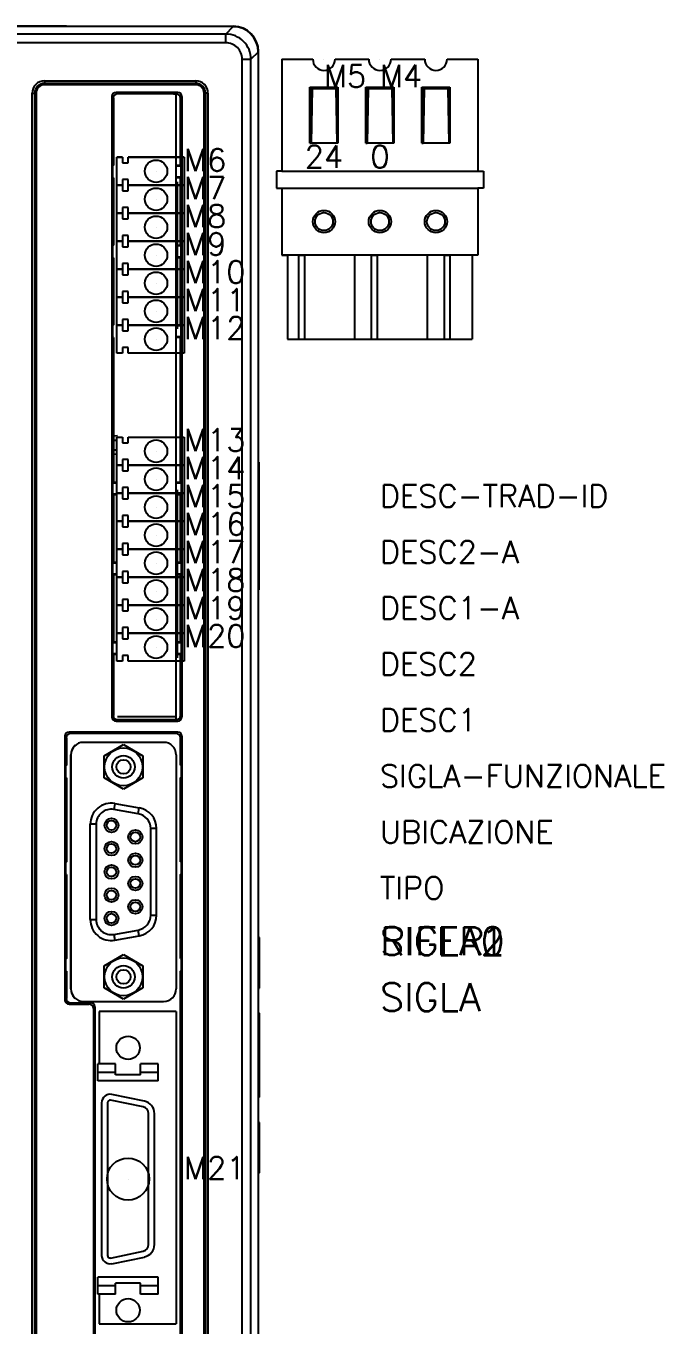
# Model space of a CAD drawing. Extents: x -25 to 130, y -65 to 185.
# Drawn here: x 73.4 to 130.4, y 69.4 to 185.5 of the extents above; entities that cross this region are included whole.
import ezdxf

# ---------------------------------------------------------------- set-up
doc = ezdxf.new("R2010")
doc.units = 0
doc.header["$LTSCALE"] = 4
doc.layers.get('0').update_dxf_attribs({"linetype": 'CONTINUOUS'})
doc.layers.add('02___PRT_ALL_AXES', color=7, linetype='CONTINUOUS')
doc.styles.get("Standard").update_dxf_attribs({"font": 'romans.shx'})

msp = doc.modelspace()

# ---------------------------------------------------------------- linework, layer by layer
at = {"color": 7, "linetype": 'Continuous'}
for p, q in [((5.66, 185.44), (91.91, 185.44)), ((91.89, 185.41), (25.79, 185.41)), ((65.59, 185.47), (76.99, 185.47)), ((91.23, 184.75), (70.05, 184.75)), ((91.23, 184.75), (91.89, 185.41)), ((91.23, 183.97), (91.23, 184.75)), ((91.23, 183.97), (69.93, 183.97)), ((92.69, 4.62), (92.69, 182.5)), ((92.69, 182.5), (93.47, 182.5)), ((93.47, 182.5), (94.14, 183.16)), ((93.47, 4.62), (93.47, 182.5)), ((94.14, 3.96), (94.14, 183.16)), ((94.16, 3.94), (94.16, 183.19)), ((75.04, 180.57), (75.04, 180.22)), ((75.04, 180.57), (88.54, 180.57)), ((75.04, 180.35), (88.54, 180.35)), ((88.54, 180.22), (75.04, 180.22)), ((88.54, 180.57), (88.54, 180.22)), ((73.93, 7.19), (73.93, 179.47)), ((73.93, 179.47), (74.29, 179.47)), ((74.16, 7.19), (74.16, 179.47)), ((74.29, 179.47), (74.29, 7.19)), ((81.06, 179.17), (81.06, 123.77)), ((81.06, 179.17), (81.19, 179.03)), ((81.19, 179.03), (81.19, 173.03)), ((81.43, 179.54), (81.56, 179.41)), ((86.95, 179.54), (81.43, 179.54)), ((86.81, 179.41), (81.56, 179.41)), ((86.95, 179.54), (86.81, 179.41)), ((86.81, 123.53), (86.81, 179.41)), ((87.32, 179.17), (87.19, 179.03)), ((87.19, 173.03), (87.19, 179.03)), ((87.32, 123.77), (87.32, 179.17)), ((89.29, 7.19), (89.29, 179.47)), ((89.64, 179.47), (89.29, 179.47)), ((89.42, 179.47), (89.42, 7.19)), ((89.64, 179.47), (89.64, 7.19)), ((81.19, 173.03), (81.14, 172.98)), ((81.14, 171.96), (81.14, 172.98)), ((86.81, 173.03), (87.19, 173.03)), ((86.81, 172.98), (87.24, 172.98)), ((87.19, 173.03), (87.24, 172.98)), ((87.24, 171.96), (87.24, 172.98)), ((81.19, 171.91), (81.14, 171.96)), ((81.19, 171.91), (81.19, 165.91)), ((87.24, 171.96), (86.81, 171.96)), ((87.19, 171.91), (86.81, 171.91)), ((87.19, 171.91), (87.24, 171.96)), ((87.19, 165.91), (87.19, 171.91)), ((81.19, 165.91), (81.14, 165.86)), ((81.14, 164.83), (81.14, 165.86)), ((86.81, 165.91), (87.19, 165.91)), ((86.81, 165.86), (87.24, 165.86)), ((87.19, 165.91), (87.24, 165.86)), ((87.24, 164.83), (87.24, 165.86)), ((81.19, 164.78), (81.14, 164.83)), ((81.19, 164.78), (81.19, 158.78)), ((87.24, 164.83), (86.81, 164.83)), ((87.19, 164.78), (86.81, 164.78)), ((87.19, 164.78), (87.24, 164.83)), ((87.19, 158.78), (87.19, 164.78)), ((81.19, 158.78), (81.14, 158.73)), ((81.14, 157.71), (81.14, 158.73)), ((86.81, 158.78), (87.19, 158.78)), ((86.81, 158.73), (87.24, 158.73)), ((87.19, 158.78), (87.24, 158.73)), ((87.24, 157.71), (87.24, 158.73)), ((81.19, 157.66), (81.14, 157.71)), ((81.19, 157.66), (81.19, 144.72)), ((87.24, 157.71), (86.81, 157.71)), ((87.19, 157.66), (86.81, 157.66)), ((87.19, 157.66), (87.24, 157.71)), ((87.19, 144.72), (87.19, 157.66)), ((81.56, 148.86), (81.19, 148.85)), ((81.19, 148.48), (81.56, 148.48)), ((81.19, 147.62), (81.56, 147.62)), ((81.19, 147.25), (81.56, 147.24)), ((94.19, 146.51), (94.19, 135.11)), ((81.19, 144.72), (81.14, 144.67)), ((81.14, 143.65), (81.14, 144.67)), ((81.14, 144.67), (81.56, 144.67)), ((81.19, 144.72), (81.56, 144.72)), ((86.81, 144.72), (87.19, 144.72)), ((86.81, 144.66), (87.24, 144.67)), ((87.19, 144.72), (87.24, 144.67)), ((87.24, 144.67), (87.24, 143.65)), ((81.56, 143.65), (81.14, 143.65)), ((81.19, 143.59), (81.14, 143.65)), ((81.19, 143.59), (81.19, 137.59)), ((81.56, 143.59), (81.19, 143.59)), ((87.24, 143.65), (86.81, 143.65)), ((87.19, 143.59), (86.81, 143.59)), ((87.19, 143.59), (87.24, 143.65)), ((87.19, 137.59), (87.19, 143.59)), ((81.19, 137.59), (81.14, 137.54)), ((81.14, 136.52), (81.14, 137.54)), ((81.14, 137.54), (81.56, 137.54)), ((81.19, 137.59), (81.56, 137.59)), ((86.81, 137.59), (87.19, 137.59)), ((86.81, 137.54), (87.24, 137.54)), ((87.19, 137.59), (87.24, 137.54)), ((87.24, 137.54), (87.24, 136.52)), ((81.56, 136.52), (81.14, 136.52)), ((81.19, 136.47), (81.14, 136.52)), ((81.19, 136.47), (81.19, 130.47)), ((81.56, 136.47), (81.19, 136.47)), ((87.24, 136.52), (86.81, 136.53)), ((87.19, 136.47), (86.81, 136.47)), ((87.19, 136.47), (87.24, 136.52)), ((87.19, 130.47), (87.19, 136.47)), ((81.19, 130.47), (81.14, 130.42)), ((81.14, 129.4), (81.14, 130.42)), ((81.14, 130.42), (81.56, 130.42)), ((81.19, 130.47), (81.56, 130.47)), ((86.81, 130.47), (87.19, 130.47)), ((86.81, 130.41), (87.24, 130.42)), ((87.19, 130.47), (87.24, 130.42)), ((87.24, 130.42), (87.24, 129.4)), ((81.56, 129.4), (81.14, 129.4)), ((81.19, 129.34), (81.14, 129.4)), ((81.19, 129.34), (81.19, 123.91)), ((81.56, 129.34), (81.19, 129.34)), ((87.24, 129.4), (86.81, 129.4)), ((87.19, 129.34), (86.81, 129.34)), ((87.19, 129.34), (87.24, 129.4)), ((87.19, 123.91), (87.19, 129.34)), ((81.06, 123.77), (81.19, 123.91)), ((81.43, 123.4), (81.56, 123.53)), ((81.43, 123.4), (86.95, 123.4)), ((86.81, 123.79), (81.56, 123.79)), ((81.56, 123.53), (86.81, 123.53)), ((86.95, 123.4), (86.81, 123.53)), ((87.32, 123.77), (87.19, 123.91)), ((76.86, 122.05), (76.86, 98.48)), ((76.86, 122.05), (76.99, 121.91)), ((76.99, 121.91), (76.99, 119.45)), ((86.95, 122.42), (77.23, 122.42)), ((77.23, 122.42), (77.36, 122.29)), ((86.81, 122.29), (77.36, 122.29)), ((86.95, 122.42), (86.81, 122.29)), ((87.32, 122.05), (87.19, 121.91)), ((87.19, 119.45), (87.19, 121.91)), ((87.32, 19.41), (87.32, 122.05)), ((85.68, 121.5), (78.51, 121.5)), ((80.37, 120.3), (82.09, 121.3)), ((82.09, 121.3), (83.81, 120.3)), ((77.38, 99.49), (77.38, 120.38)), ((77.39, 120.38), (77.39, 99.48)), ((80.37, 118.32), (80.37, 120.3)), ((83.81, 120.3), (83.81, 118.32)), ((86.8, 120.38), (86.8, 99.49)), ((76.99, 119.45), (76.94, 119.4)), ((76.94, 118.38), (76.94, 119.4)), ((87.19, 119.45), (87.24, 119.4)), ((87.24, 119.4), (87.24, 118.38)), ((76.99, 118.33), (76.94, 118.38)), ((76.99, 118.33), (76.99, 110.83)), ((82.09, 117.32), (80.37, 118.32)), ((83.81, 118.32), (82.09, 117.32)), ((87.19, 118.33), (87.24, 118.38)), ((87.19, 110.83), (87.19, 118.33)), ((81.33, 116.03), (81.23, 115.51)), ((83.41, 115.13), (81.23, 115.51)), ((81.33, 116.03), (83.5, 115.64)), ((83.41, 115.13), (83.5, 115.64)), ((79.65, 114.18), (79.12, 114.18)), ((79.12, 105.68), (79.12, 114.18)), ((79.65, 114.18), (79.65, 105.68)), ((85.05, 113.8), (84.52, 113.8)), ((84.52, 106.07), (84.52, 113.8)), ((85.05, 106.07), (85.05, 113.8)), ((76.99, 110.83), (76.94, 110.78)), ((76.94, 109.75), (76.94, 110.78)), ((87.19, 110.83), (87.24, 110.78)), ((87.24, 110.78), (87.24, 109.75)), ((76.99, 109.7), (76.94, 109.75)), ((76.99, 109.7), (76.99, 102.2)), ((87.19, 109.7), (87.24, 109.75)), ((87.19, 102.2), (87.19, 109.7)), ((79.12, 105.68), (79.65, 105.68)), ((84.52, 106.07), (85.05, 106.07)), ((81.23, 104.35), (83.41, 104.74)), ((83.5, 104.22), (83.41, 104.74)), ((81.23, 104.35), (81.33, 103.84)), ((81.33, 103.84), (83.5, 104.22)), ((94.16, 104.06), (94.24, 104.06)), ((94.24, 99.56), (94.24, 104.06)), ((76.99, 102.2), (76.94, 102.15)), ((80.37, 101.55), (82.09, 102.55)), ((82.09, 102.55), (83.81, 101.55)), ((87.19, 102.2), (87.24, 102.15)), ((76.94, 101.13), (76.94, 102.15)), ((76.99, 101.08), (76.94, 101.13)), ((76.99, 101.08), (76.99, 98.62)), ((80.37, 99.57), (80.37, 101.55)), ((83.81, 101.55), (83.81, 99.57)), ((87.19, 101.08), (87.24, 101.13)), ((87.19, 19.54), (87.19, 101.08)), ((87.24, 102.15), (87.24, 101.13)), ((82.09, 98.57), (80.37, 99.57)), ((83.81, 99.57), (82.09, 98.57)), ((94.16, 99.56), (94.24, 99.56)), ((76.86, 98.48), (76.99, 98.62)), ((77.23, 98.11), (77.36, 98.24)), ((77.23, 98.11), (79.03, 98.11)), ((77.36, 98.24), (79.16, 98.24)), ((78.51, 98.36), (85.68, 98.36)), ((79.16, 98.24), (79.03, 98.11)), ((79.54, 97.87), (79.41, 97.74)), ((79.41, 97.74), (79.41, 44.91)), ((79.54, 97.87), (79.54, 44.78)), ((86.81, 97.46), (79.91, 97.46)), ((79.91, 97.46), (79.91, 92.78)), ((79.8, 91.28), (79.8, 92.78)), ((81.38, 92.78), (79.8, 92.78)), ((81.38, 92.03), (79.8, 92.03)), ((81.38, 91.8), (81.38, 92.78)), ((83.62, 91.8), (81.38, 91.8)), ((83.62, 91.8), (83.62, 92.78)), ((85.2, 92.78), (83.62, 92.78)), ((85.2, 92.03), (83.62, 92.03)), ((85.2, 91.28), (85.2, 92.78)), ((85.2, 91.28), (79.8, 91.28)), ((83.86, 88.94), (80.93, 89.55)), ((83.96, 89.46), (81.04, 90.06)), ((80.14, 89.32), (80.14, 75.68)), ((80.66, 89.32), (80.66, 75.68)), ((84.34, 76.65), (84.34, 88.35)), ((84.86, 76.65), (84.86, 88.35)), ((94.16, 87.56), (94.24, 87.56)), ((94.24, 83.06), (94.24, 87.56)), ((94.16, 83.06), (94.24, 83.06)), ((80.93, 75.45), (83.86, 76.06)), ((81.04, 74.94), (83.96, 75.54)), ((79.8, 72.23), (79.8, 73.73)), ((85.2, 73.73), (79.8, 73.73)), ((81.38, 72.23), (81.38, 73.2)), ((83.62, 73.2), (81.38, 73.2)), ((83.62, 72.23), (83.62, 73.2)), ((85.2, 72.23), (85.2, 73.73)), ((81.38, 72.98), (79.8, 72.98)), ((81.38, 72.23), (79.8, 72.23)), ((79.91, 72.23), (79.91, 69.56)), ((85.2, 72.98), (83.62, 72.98)), ((85.2, 72.23), (83.62, 72.23)), ((79.91, 69.56), (86.81, 69.56))]:
    msp.add_line(p, q, dxfattribs=at)
for p, q in [((96.25, 182.5), (96.25, 172.5)), ((96.25, 182.5), (99, 182.5)), ((101, 182.5), (104, 182.5)), ((106, 182.5), (109, 182.5)), ((111, 182.5), (113.75, 182.5)), ((113.75, 182.5), (113.75, 172.5)), ((98.75, 180), (101.25, 180)), ((98.75, 175), (98.75, 180)), ((101.25, 180), (101.25, 175)), ((103.75, 175), (103.75, 180)), ((103.75, 180), (106.25, 180)), ((103.75, 180), (106.25, 180)), ((103.75, 175), (103.75, 180)), ((106.25, 180), (106.25, 175)), ((106.25, 180), (106.25, 175)), ((108.75, 175), (108.75, 180)), ((108.75, 180), (111.25, 180)), ((108.75, 180), (111.25, 180)), ((108.75, 175), (108.75, 180)), ((111.25, 180), (111.25, 175)), ((111.25, 180), (111.25, 175)), ((98.85, 175), (98.85, 179.9)), ((98.85, 179.9), (101.15, 179.9)), ((98.85, 179.9), (98.95, 179.9)), ((98.95, 179.9), (98.85, 175)), ((101.15, 179.9), (101.05, 179.9)), ((101.05, 179.9), (101.15, 175)), ((101.15, 179.9), (101.15, 175)), ((103.85, 175), (103.85, 179.9)), ((103.85, 179.9), (106.15, 179.9)), ((103.85, 179.9), (103.95, 179.9)), ((103.95, 179.9), (103.85, 175)), ((106.15, 179.9), (106.05, 179.9)), ((106.05, 179.9), (106.15, 175)), ((106.15, 179.9), (106.15, 175)), ((108.85, 175), (108.85, 179.9)), ((108.85, 179.9), (111.15, 179.9)), ((108.85, 179.9), (108.95, 179.9)), ((108.95, 179.9), (108.85, 175)), ((111.15, 179.9), (111.05, 179.9)), ((111.05, 179.9), (111.15, 175)), ((111.15, 179.9), (111.15, 175)), ((101.25, 175), (98.75, 175)), ((98.75, 175), (98.85, 175)), ((106.25, 175), (103.75, 175)), ((106.25, 175), (103.75, 175)), ((103.75, 175), (103.85, 175)), ((111.25, 175), (108.75, 175)), ((111.25, 175), (108.75, 175)), ((108.75, 175), (108.85, 175)), ((81.5, 171.25), (81.5, 173.75)), ((81.5, 173.75), (82, 173.75)), ((82, 173.75), (81.5, 173.75)), ((82, 173.75), (82, 173.25)), ((82, 173.25), (82.5, 173.25)), ((82.5, 173.25), (82.5, 173.75)), ((82.5, 173.75), (87.5, 173.75)), ((87.5, 173.75), (82.5, 173.75)), ((87.5, 173.75), (87.5, 171.25)), ((96.25, 172.5), (95.75, 172.5)), ((95.75, 172.5), (95.75, 171)), ((96.25, 172.5), (113.75, 172.5)), ((113.75, 172.5), (114.25, 172.5)), ((114.25, 172.5), (114.25, 171)), ((81.5, 168.75), (81.5, 171.25)), ((81.5, 171.25), (82, 171.25)), ((82, 171.25), (81.5, 171.25)), ((82.5, 171.75), (82, 171.75)), ((82, 171.75), (82, 171.25)), ((82, 171.25), (82, 170.75)), ((82, 170.75), (82.5, 170.75)), ((82.5, 171.25), (82.5, 171.75)), ((82.5, 170.75), (82.5, 171.25)), ((82.5, 171.25), (87.5, 171.25)), ((87.5, 171.25), (82.5, 171.25)), ((86.88, 171.56), (86.88, 169.69)), ((87.5, 171.25), (87.5, 168.75)), ((95.75, 171), (96.25, 171)), ((96.25, 171), (96.25, 165)), ((96.25, 171), (113.75, 171)), ((113.75, 171), (113.75, 165)), ((114.25, 171), (113.75, 171)), ((86.88, 169.69), (86.88, 167.81)), ((81.5, 166.25), (81.5, 168.75)), ((81.5, 168.75), (82, 168.75)), ((82, 168.75), (81.5, 168.75)), ((82.5, 169.25), (82, 169.25)), ((82, 169.25), (82, 168.75)), ((82, 168.75), (82, 168.25)), ((82.5, 168.75), (82.5, 169.25)), ((82.5, 168.25), (82.5, 168.75)), ((82.5, 168.75), (87.5, 168.75)), ((87.5, 168.75), (82.5, 168.75)), ((87.5, 168.75), (87.5, 166.25)), ((82, 168.25), (82.5, 168.25)), ((86.88, 167.81), (86.88, 165.94)), ((81.5, 163.75), (81.5, 166.25)), ((81.5, 166.25), (82, 166.25)), ((82, 166.25), (81.5, 166.25)), ((82.5, 166.75), (82, 166.75)), ((82, 166.75), (82, 166.25)), ((82, 166.25), (82, 165.75)), ((82.5, 166.25), (82.5, 166.75)), ((82.5, 165.75), (82.5, 166.25)), ((82.5, 166.25), (87.5, 166.25)), ((87.5, 166.25), (82.5, 166.25)), ((87.5, 166.25), (87.5, 163.75)), ((82, 165.75), (82.5, 165.75)), ((86.88, 165.94), (86.88, 164.06)), ((113.75, 165), (96.25, 165)), ((96.25, 165), (96.75, 165)), ((96.75, 165), (96.75, 157.5)), ((97.75, 157.5), (97.75, 165)), ((97.75, 165), (98.25, 165)), ((98.25, 165), (98.25, 157.5)), ((102.75, 157.5), (102.75, 165)), ((104.25, 157.5), (104.25, 165)), ((104.25, 165), (104.75, 165)), ((104.75, 165), (104.75, 157.5)), ((109.25, 157.5), (109.25, 165)), ((110.75, 157.5), (110.75, 165)), ((110.75, 165), (111.25, 165)), ((111.25, 165), (111.25, 157.5)), ((113.75, 165), (113.25, 165)), ((113.25, 165), (113.25, 157.5)), ((81.5, 161.25), (81.5, 163.75)), ((81.5, 163.75), (82, 163.75)), ((82, 163.75), (81.5, 163.75)), ((82.5, 164.25), (82, 164.25)), ((82, 164.25), (82, 163.75)), ((82, 163.75), (82, 163.25)), ((82.5, 163.75), (82.5, 164.25)), ((82.5, 163.25), (82.5, 163.75)), ((82.5, 163.75), (87.5, 163.75)), ((87.5, 163.75), (82.5, 163.75)), ((86.88, 164.06), (86.88, 162.19)), ((87.5, 163.75), (87.5, 161.25)), ((82, 163.25), (82.5, 163.25)), ((82.5, 161.75), (82, 161.75)), ((82, 161.75), (82, 161.25)), ((82.5, 161.25), (82.5, 161.75)), ((86.88, 162.19), (86.88, 160.31)), ((81.5, 158.75), (81.5, 161.25)), ((81.5, 161.25), (82, 161.25)), ((82, 161.25), (81.5, 161.25)), ((82, 161.25), (82, 160.75)), ((82, 160.75), (82.5, 160.75)), ((82.5, 160.75), (82.5, 161.25)), ((82.5, 161.25), (87.5, 161.25)), ((87.5, 161.25), (82.5, 161.25)), ((86.88, 160.31), (86.88, 158.44)), ((87.5, 161.25), (87.5, 158.75)), ((82.5, 159.25), (82, 159.25)), ((82, 159.25), (82, 158.75)), ((82.5, 158.75), (82.5, 159.25)), ((81.5, 156.25), (81.5, 158.75)), ((81.5, 158.75), (82, 158.75)), ((82, 158.75), (81.5, 158.75)), ((82, 158.75), (82, 158.25)), ((82, 158.25), (82.5, 158.25)), ((82.5, 158.25), (82.5, 158.75)), ((82.5, 158.75), (87.5, 158.75)), ((87.5, 158.75), (82.5, 158.75)), ((87.5, 158.75), (87.5, 156.25)), ((82.5, 156.75), (82, 156.75)), ((82, 156.75), (82, 156.25)), ((82.5, 156.25), (82.5, 156.75)), ((96.75, 157.5), (113.25, 157.5)), ((82, 156.25), (81.5, 156.25)), ((87.5, 156.25), (82.5, 156.25)), ((81.5, 146.25), (81.5, 148.75)), ((81.5, 148.75), (82, 148.75)), ((82, 148.75), (82, 148.25)), ((82.5, 148.25), (82.5, 148.75)), ((82.5, 148.75), (87.5, 148.75)), ((87.5, 148.75), (87.5, 146.25)), ((82, 148.25), (82.5, 148.25)), ((82.5, 146.75), (82, 146.75)), ((82, 146.75), (82, 146.25)), ((82.5, 146.25), (82.5, 146.75)), ((81.5, 143.75), (81.5, 146.25)), ((81.5, 146.25), (82, 146.25)), ((82, 146.25), (81.5, 146.25)), ((82, 146.25), (82, 145.75)), ((82, 145.75), (82.5, 145.75)), ((82.5, 145.75), (82.5, 146.25)), ((82.5, 146.25), (87.5, 146.25)), ((87.5, 146.25), (82.5, 146.25)), ((87.5, 146.25), (87.5, 143.75)), ((82.5, 144.25), (82, 144.25)), ((82, 144.25), (82, 143.75)), ((82.5, 143.75), (82.5, 144.25)), ((86.88, 144.06), (86.88, 142.19)), ((81.5, 141.25), (81.5, 143.75)), ((81.5, 143.75), (82, 143.75)), ((82, 143.75), (81.5, 143.75)), ((82, 143.75), (82, 143.25)), ((82, 143.25), (82.5, 143.25)), ((82.5, 143.25), (82.5, 143.75)), ((82.5, 143.75), (87.5, 143.75)), ((87.5, 143.75), (82.5, 143.75)), ((87.5, 143.75), (87.5, 141.25)), ((82.5, 141.75), (82, 141.75)), ((82, 141.75), (82, 141.25)), ((82.5, 141.25), (82.5, 141.75)), ((86.88, 142.19), (86.88, 140.31)), ((81.5, 138.75), (81.5, 141.25)), ((81.5, 141.25), (82, 141.25)), ((82, 141.25), (81.5, 141.25)), ((82, 141.25), (82, 140.75)), ((82, 140.75), (82.5, 140.75)), ((82.5, 140.75), (82.5, 141.25)), ((82.5, 141.25), (87.5, 141.25)), ((87.5, 141.25), (82.5, 141.25)), ((87.5, 141.25), (87.5, 138.75)), ((86.88, 140.31), (86.88, 138.44)), ((81.5, 136.25), (81.5, 138.75)), ((81.5, 138.75), (82, 138.75)), ((82, 138.75), (81.5, 138.75)), ((82.5, 139.25), (82, 139.25)), ((82, 139.25), (82, 138.75)), ((82, 138.75), (82, 138.25)), ((82, 138.25), (82.5, 138.25)), ((82.5, 138.75), (82.5, 139.25)), ((82.5, 138.25), (82.5, 138.75)), ((82.5, 138.75), (87.5, 138.75)), ((87.5, 138.75), (82.5, 138.75)), ((86.88, 138.44), (86.88, 136.56)), ((87.5, 138.75), (87.5, 136.25)), ((81.5, 133.75), (81.5, 136.25)), ((81.5, 136.25), (82, 136.25)), ((82, 136.25), (81.5, 136.25)), ((82.5, 136.75), (82, 136.75)), ((82, 136.75), (82, 136.25)), ((82, 136.25), (82, 135.75)), ((82.5, 136.25), (82.5, 136.75)), ((82.5, 135.75), (82.5, 136.25)), ((82.5, 136.25), (87.5, 136.25)), ((87.5, 136.25), (82.5, 136.25)), ((86.88, 136.56), (86.88, 134.69)), ((87.5, 136.25), (87.5, 133.75)), ((82, 135.75), (82.5, 135.75)), ((86.88, 134.69), (86.88, 132.81)), ((81.5, 131.25), (81.5, 133.75)), ((81.5, 133.75), (82, 133.75)), ((82, 133.75), (81.5, 133.75)), ((82.5, 134.25), (82, 134.25)), ((82, 134.25), (82, 133.75)), ((82, 133.75), (82, 133.25)), ((82.5, 133.75), (82.5, 134.25)), ((82.5, 133.25), (82.5, 133.75)), ((82.5, 133.75), (87.5, 133.75)), ((87.5, 133.75), (82.5, 133.75)), ((87.5, 133.75), (87.5, 131.25)), ((82, 133.25), (82.5, 133.25)), ((86.88, 132.81), (86.88, 130.94)), ((81.5, 128.75), (81.5, 131.25)), ((81.5, 131.25), (82, 131.25)), ((82, 131.25), (81.5, 131.25)), ((82.5, 131.75), (82, 131.75)), ((82, 131.75), (82, 131.25)), ((82, 131.25), (82, 130.75)), ((82.5, 131.25), (82.5, 131.75)), ((82.5, 130.75), (82.5, 131.25)), ((82.5, 131.25), (87.5, 131.25)), ((87.5, 131.25), (82.5, 131.25)), ((87.5, 131.25), (87.5, 128.75)), ((82, 130.75), (82.5, 130.75)), ((86.88, 130.94), (86.88, 129.06)), ((82.5, 129.25), (82, 129.25)), ((82, 129.25), (82, 128.75)), ((82.5, 128.75), (82.5, 129.25)), ((82, 128.75), (81.5, 128.75)), ((87.5, 128.75), (82.5, 128.75)), ((86.81, 97.46), (86.81, 94.65)), ((86.81, 94.65), (86.81, 93.15)), ((86.81, 93.15), (86.81, 75.6)), ((86.81, 75.6), (86.81, 74.1)), ((86.81, 74.1), (86.81, 69.56))]:
    msp.add_line(p, q)
for centre, radius in [((85, 172.5), 1), ((85, 170), 1), ((85, 167.5), 1), ((100, 168), 1), ((100, 168), 0.8), ((105, 168), 1), ((105, 168), 0.8), ((110, 168), 1), ((110, 168), 0.8), ((85, 165), 1), ((85, 162.5), 1), ((85, 160), 1), ((85, 157.5), 1), ((85, 147.5), 1), ((85, 145), 1), ((85, 142.5), 1), ((85, 140), 1), ((85, 137.5), 1), ((85, 135), 1), ((85, 132.5), 1), ((85, 130), 1), ((82.5, 82.5), 1.88)]:
    msp.add_circle(centre, radius)
for centre, radius in [((82.09, 119.31), 1.69), ((82.09, 119.31), 1.01), ((82.09, 119.31), 0.637), ((81.02, 114.09), 0.628), ((81.02, 114.09), 0.422), ((81.02, 112.01), 0.628), ((83.15, 113.05), 0.628), ((83.15, 113.05), 0.422), ((81.02, 112.01), 0.422), ((83.15, 110.97), 0.628), ((81.02, 109.93), 0.628), ((81.02, 109.93), 0.422), ((83.15, 110.97), 0.422), ((83.15, 108.9), 0.628), ((83.15, 108.9), 0.422), ((81.02, 107.86), 0.628), ((81.02, 107.86), 0.422), ((83.15, 106.82), 0.628), ((83.15, 106.82), 0.422), ((81.02, 105.78), 0.628), ((81.02, 105.78), 0.422), ((82.09, 100.56), 1.69), ((82.09, 100.56), 1.01), ((82.09, 100.56), 0.637)]:
    msp.add_circle(centre, radius, dxfattribs=at)
for centre, radius, start, end in [((91.91, 183.19), 2.25, 0, 90), ((75.04, 179.47), 1.1, 90, 180), ((75.04, 179.47), 0.878, 90, 180), ((75.04, 179.47), 0.75, 90, 180), ((88.54, 179.47), 1.1, 0, 90), ((88.54, 179.47), 0.878, 0, 90), ((88.54, 179.47), 0.75, 0, 90), ((85.84, 174.95), 4.5, 77.6125, 83.4246), ((78.51, 120.38), 1.12, 130.0993, 180), ((78.51, 120.38), 1.12, 90, 180), ((85.68, 120.38), 1.12, 0, 90), ((81, 114.18), 1.88, 80, 180), ((81, 114.18), 1.35, 80, 180), ((83.17, 113.8), 1.35, 0, 80), ((83.17, 113.8), 1.88, 0, 80), ((81, 105.68), 1.88, 180, 280), ((81, 105.68), 1.35, 180, 280), ((83.17, 106.07), 1.35, 280, 360), ((83.17, 106.07), 1.88, 280, 0), ((78.51, 99.49), 1.12, 180, 229.8998), ((78.51, 99.48), 1.12, 180, 270), ((85.68, 99.49), 1.12, 270, 0), ((80.89, 89.32), 0.75, 78.3407, 180), ((80.89, 89.32), 0.225, 78.3407, 180), ((83.74, 88.35), 1.12, 0, 78.3407), ((83.74, 88.35), 0.6, 0, 78.3407), ((83.74, 76.65), 0.6, 281.6593, 0), ((83.74, 76.65), 1.12, 281.6593, 0), ((80.89, 75.68), 0.75, 180, 281.6593), ((80.89, 75.68), 0.225, 180, 281.6593)]:
    msp.add_arc(centre, radius, start, end, dxfattribs=at)
for centre in [(100, 182.5), (105, 182.5), (110, 182.5)]:
    msp.add_arc(centre, 1, 180, 0)
for centre, major_axis, ratio, start_param, end_param in [((91.88, 183.16), (1.59, 1.59), 0.998099, -0.784447, 0.784447), ((81.43, 179.16), (0.267, -0.267), 0.992433, 2.359993, 3.923193), ((81.56, 179.03), (0.267, -0.267), 0.992433, 2.359993, 3.923193), ((86.81, 179.03), (-0.267, -0.267), 0.992433, 2.359993, 3.923193), ((86.94, 179.16), (0.267, 0.267), 0.992433, -0.7816, 0.7816), ((81.43, 123.78), (0.267, 0.267), 0.992433, 2.359993, 3.923193), ((81.56, 123.91), (0.267, 0.267), 0.992433, 2.359993, 3.923193), ((86.81, 123.91), (-0.267, 0.267), 0.992433, 2.359993, 3.923193), ((86.94, 123.78), (0.267, -0.267), 0.992433, -0.7816, 0.7816), ((77.23, 122.04), (0.267, -0.267), 0.992433, 2.359993, 3.923193), ((77.36, 121.91), (0.267, -0.267), 0.992433, 2.359993, 3.923193), ((86.81, 121.91), (-0.267, -0.267), 0.992433, 2.359993, 3.923193), ((86.94, 122.04), (0.267, 0.267), 0.992433, -0.7816, 0.7816), ((77.23, 98.49), (0.267, 0.267), 0.992433, 2.359993, 3.923193), ((77.36, 98.62), (0.267, 0.267), 0.992433, 2.359993, 3.923193), ((79.03, 97.73), (-0.267, -0.267), 0.992433, 2.359993, 3.923193), ((79.16, 97.87), (0.267, 0.267), 0.992433, -0.7816, 0.7816)]:
    msp.add_ellipse(centre, major_axis=major_axis, ratio=ratio, start_param=start_param, end_param=end_param, dxfattribs=at)
for points, knots in [([(93.47, 182.5), (93.47, 182.79), (93.36, 183.39), (92.86, 184.13), (92.11, 184.63), (91.52, 184.75), (91.23, 184.75)], [0, 0, 0, 0, 0.250023, 0.499997, 0.749974, 1, 1, 1, 1]), ([(92.69, 182.5), (92.69, 182.69), (92.62, 183.08), (92.29, 183.56), (91.8, 183.89), (91.42, 183.97), (91.23, 183.97)], [0, 0, 0, 0, 0.250024, 0.500009, 0.749966, 1, 1, 1, 1])]:
    msp.add_open_spline(points, degree=3, knots=knots, dxfattribs=at)
at = {"layer": '02___PRT_ALL_AXES', "color": 7, "linetype": 'Continuous'}
for p, q in [((94.24, 104.06), (94.16, 104.06)), ((94.24, 99.56), (94.16, 99.56)), ((94.24, 97.31), (94.16, 97.31)), ((94.24, 89.81), (94.24, 97.31)), ((94.24, 89.81), (94.16, 89.81)), ((94.24, 87.56), (94.16, 87.56)), ((94.24, 83.06), (94.16, 83.06))]:
    msp.add_line(p, q, dxfattribs=at)
for centre in [(82.5, 94.22), (82.5, 70.78)]:
    msp.add_circle(centre, 1.04, dxfattribs=at)

# ---------------------------------------------------------------- texts
at = {"char_height": 2, "attachment_point": 5}
for s, insert in [('24', (100, 173.8)), ('0', (105, 173.8))]:
    msp.add_mtext_dynamic_manual_height_columns(s, width=5, gutter_width=1, heights=[0], dxfattribs=dict(at, insert=insert))
at = {"flags": 9}
for tag, p in [('F5', (100, 182.5)), ('F4', (105, 182.5)), ('F6', (85, 172.5)), ('F7', (85, 170)), ('F8', (85, 167.5)), ('F9', (85, 165)), ('F10', (85, 162.5)), ('F11', (85, 160)), ('F12', (85, 157.5)), ('F13', (85, 147.5)), ('F14', (85, 145)), ('F15', (85, 142.5)), ('F16', (85, 140)), ('F17', (85, 137.5)), ('F18', (85, 135)), ('F19', (85, 132.5)), ('F20', (85, 130)), ('F21', (82.5, 82.5))]:
    msp.add_attdef(tag, p, '', height=0.00001, dxfattribs=at)
at = {"color": 4, "flags": 8}
for tag, p in [('M5', (100, 180)), ('M4', (105, 180)), ('M6', (87.5, 172.5)), ('M7', (87.5, 170)), ('M8', (87.5, 167.5)), ('M9', (87.5, 165)), ('M10', (87.5, 162.5)), ('M11', (87.5, 160)), ('M12', (87.5, 157.5)), ('M13', (87.5, 147.5)), ('M14', (87.5, 145)), ('M15', (87.5, 142.5)), ('M16', (87.5, 140)), ('M17', (87.5, 137.5)), ('M18', (87.5, 135)), ('M19', (87.5, 132.5)), ('M20', (87.5, 130)), ('M21', (87.5, 82.5))]:
    msp.add_attdef(tag, p, '', height=2, dxfattribs=at)
at = {"color": 3}
for tag, p, s, height, flags in [('DESC-TRAD-ID', (105, 142.5), '', 2, 8), ('DESC2-A', (105, 137.5), '', 2, 8), ('DESC1-A', (105, 132.5), '', 2, 8), ('DESC2', (105, 127.5), '', 2, 8), ('DESC1', (105, 122.5), '', 2, 8), ('SIGLA-FUNZIONALE', (105, 117.5), '', 2, 9), ('UBICAZIONE', (105, 112.5), '', 2, 8), ('TIPO', (105, 107.5), '', 2, 9), ('SIGLA0', (105, 102.5), '', 2.5, 9), ('SIGLA1', (105, 102.5), '', 2.5, 9), ('SIGLA2', (105, 102.5), '', 2.5, 9), ('RIFER', (105, 102.5), 'RIFER ?', 2.5, 8), ('SIGLA', (105, 97.5), 'SIGLA ?', 2.5, 8)]:
    msp.add_attdef(tag, p, s, height=height, dxfattribs=dict(at, flags=flags))

doc.saveas('drawing.dxf')
